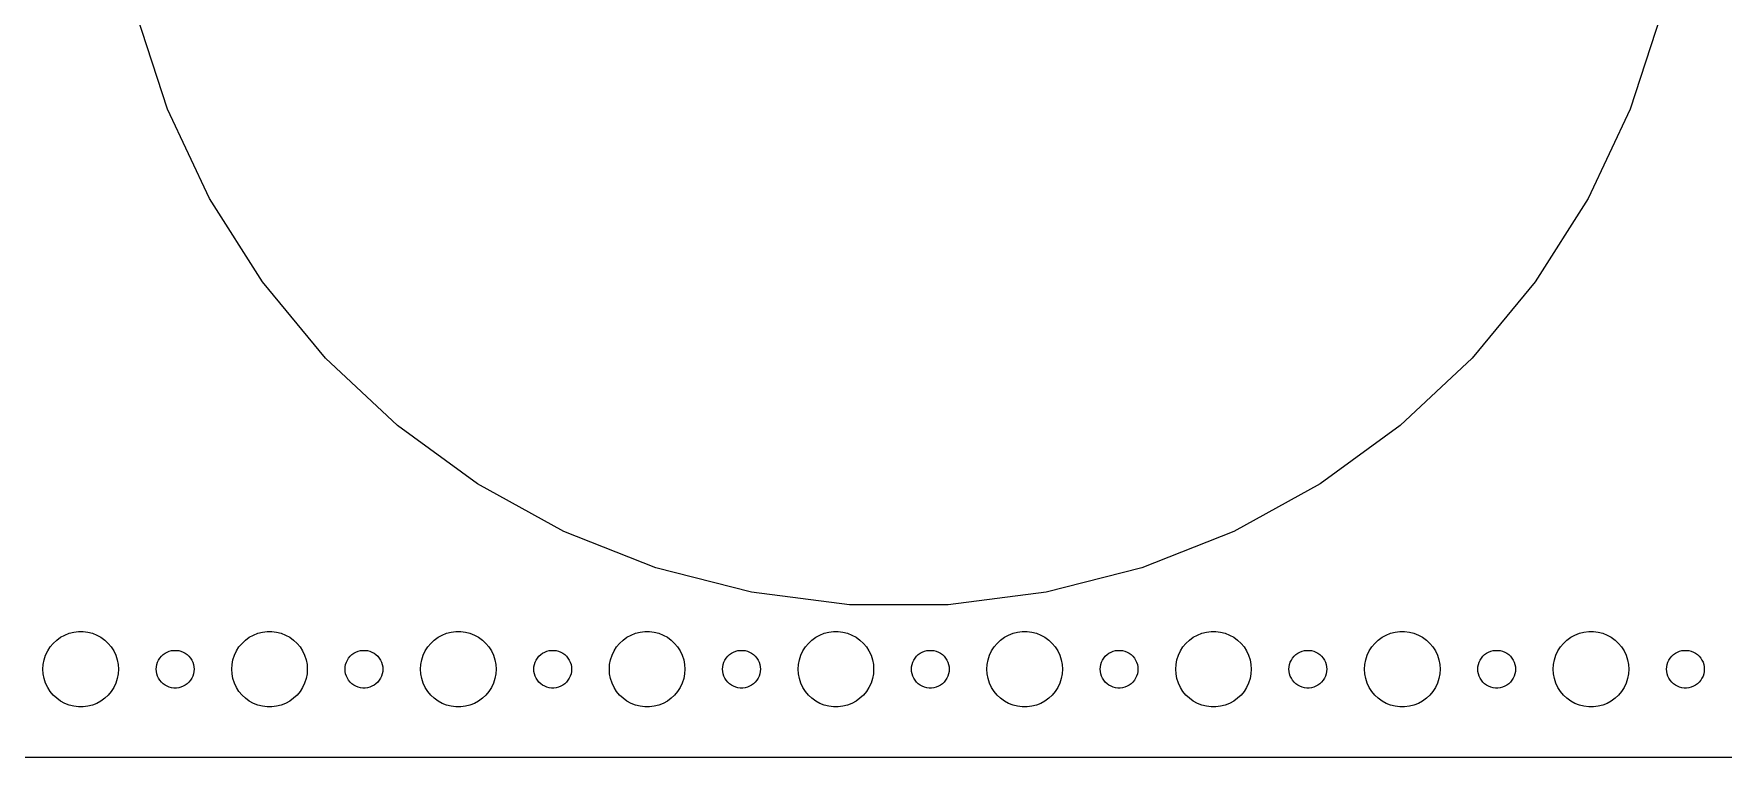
# Model space of a CAD drawing. Header units: metres. Extents: x -262 to 262, y -74 to 74.
# Drawn here: x -3.7 to 130.5, y -74.5 to -17 of the extents above; entities that cross this region are included whole.
import ezdxf

# ---------------------------------------------------------------- set-up
doc = ezdxf.new("R2010")
doc.units = ezdxf.units.M

msp = doc.modelspace()

# ---------------------------------------------------------------- linework, layer by layer
for p, q in [((6.88896, -23.0078), (4.46355, -15.5431)), ((125.536, -15.5431), (123.111, -23.0078)), ((10.2308, -30.1096), (6.88896, -23.0078)), ((123.111, -23.0078), (119.769, -30.1096)), ((14.4364, -36.7366), (10.2308, -30.1096)), ((119.769, -30.1096), (115.564, -36.7366)), ((19.4395, -42.7842), (14.4364, -36.7366)), ((115.564, -36.7366), (110.561, -42.7842)), ((25.161, -48.1571), (19.4395, -42.7842)), ((110.561, -42.7842), (104.839, -48.1571)), ((31.5108, -52.7705), (25.161, -48.1571)), ((104.839, -48.1571), (98.4892, -52.7705)), ((38.3888, -56.5517), (31.5108, -52.7705)), ((98.4892, -52.7705), (91.6112, -56.5517)), ((45.6864, -59.441), (38.3888, -56.5517)), ((91.6112, -56.5517), (84.3136, -59.441)), ((53.2887, -61.3929), (45.6864, -59.441)), ((84.3136, -59.441), (76.7113, -61.3929)), ((61.0756, -62.3767), (53.2887, -61.3929)), ((76.7113, -61.3929), (68.9244, -62.3767)), ((68.9244, -62.3767), (61.0756, -62.3767)), ((-2.62891, -66.0547), (-2.42705, -65.7366)), ((-2.42705, -65.7366), (-2.1869, -65.4464)), ((-2.1869, -65.4464), (-1.91226, -65.1885)), ((-1.91226, -65.1885), (-1.60747, -64.967)), ((-1.60747, -64.967), (-1.27733, -64.7855)), ((-1.27733, -64.7855), (-0.92705, -64.6468)), ((-0.92705, -64.6468), (-0.56213, -64.5531)), ((-0.56213, -64.5531), (-0.18837, -64.5059)), ((-0.18837, -64.5059), (0.18837, -64.5059)), ((0.18837, -64.5059), (0.56213, -64.5531)), ((0.56213, -64.5531), (0.92705, -64.6468)), ((0.92705, -64.6468), (1.27733, -64.7855)), ((1.27733, -64.7855), (1.60747, -64.967)), ((1.60747, -64.967), (1.91226, -65.1885)), ((1.91226, -65.1885), (2.1869, -65.4464)), ((2.1869, -65.4464), (2.42705, -65.7366)), ((2.42705, -65.7366), (2.62891, -66.0547)), ((12.3711, -66.0547), (12.5729, -65.7366)), ((12.5729, -65.7366), (12.8131, -65.4464)), ((12.8131, -65.4464), (13.0877, -65.1885)), ((13.0877, -65.1885), (13.3925, -64.967)), ((13.3925, -64.967), (13.7227, -64.7855)), ((13.7227, -64.7855), (14.0729, -64.6468)), ((14.0729, -64.6468), (14.4379, -64.5531)), ((14.4379, -64.5531), (14.8116, -64.5059)), ((14.8116, -64.5059), (15.1884, -64.5059)), ((15.1884, -64.5059), (15.5621, -64.5531)), ((15.5621, -64.5531), (15.927, -64.6468)), ((15.927, -64.6468), (16.2773, -64.7855)), ((16.2773, -64.7855), (16.6075, -64.967)), ((16.6075, -64.967), (16.9123, -65.1885)), ((16.9123, -65.1885), (17.1869, -65.4464)), ((17.1869, -65.4464), (17.427, -65.7366)), ((17.427, -65.7366), (17.6289, -66.0547)), ((27.3711, -66.0547), (27.5729, -65.7366)), ((27.5729, -65.7366), (27.8131, -65.4464)), ((27.8131, -65.4464), (28.0877, -65.1885)), ((28.0877, -65.1885), (28.3925, -64.967)), ((28.3925, -64.967), (28.7227, -64.7855)), ((28.7227, -64.7855), (29.0729, -64.6468)), ((29.0729, -64.6468), (29.4379, -64.5531)), ((29.4379, -64.5531), (29.8116, -64.5059)), ((29.8116, -64.5059), (30.1884, -64.5059)), ((30.1884, -64.5059), (30.5621, -64.5531)), ((30.5621, -64.5531), (30.927, -64.6468)), ((30.927, -64.6468), (31.2773, -64.7855)), ((31.2773, -64.7855), (31.6075, -64.967)), ((31.6075, -64.967), (31.9123, -65.1885)), ((31.9123, -65.1885), (32.1869, -65.4464)), ((32.1869, -65.4464), (32.427, -65.7366)), ((32.427, -65.7366), (32.6289, -66.0547)), ((42.3711, -66.0547), (42.5729, -65.7366)), ((42.5729, -65.7366), (42.8131, -65.4464)), ((42.8131, -65.4464), (43.0877, -65.1885)), ((43.0877, -65.1885), (43.3925, -64.967)), ((43.3925, -64.967), (43.7227, -64.7855)), ((43.7227, -64.7855), (44.0729, -64.6468)), ((44.0729, -64.6468), (44.4379, -64.5531)), ((44.4379, -64.5531), (44.8116, -64.5059)), ((44.8116, -64.5059), (45.1884, -64.5059)), ((45.1884, -64.5059), (45.5621, -64.5531)), ((45.5621, -64.5531), (45.927, -64.6468)), ((45.927, -64.6468), (46.2773, -64.7855)), ((46.2773, -64.7855), (46.6075, -64.967)), ((46.6075, -64.967), (46.9123, -65.1885)), ((46.9123, -65.1885), (47.1869, -65.4464)), ((47.1869, -65.4464), (47.427, -65.7366)), ((47.427, -65.7366), (47.6289, -66.0547)), ((57.3711, -66.0547), (57.5729, -65.7366)), ((57.5729, -65.7366), (57.8131, -65.4464)), ((57.8131, -65.4464), (58.0877, -65.1885)), ((58.0877, -65.1885), (58.3925, -64.967)), ((58.3925, -64.967), (58.7227, -64.7855)), ((58.7227, -64.7855), (59.0729, -64.6468)), ((59.0729, -64.6468), (59.4379, -64.5531)), ((59.4379, -64.5531), (59.8116, -64.5059)), ((59.8116, -64.5059), (60.1884, -64.5059)), ((60.1884, -64.5059), (60.5621, -64.5531)), ((60.5621, -64.5531), (60.927, -64.6468)), ((60.927, -64.6468), (61.2773, -64.7855)), ((61.2773, -64.7855), (61.6075, -64.967)), ((61.6075, -64.967), (61.9123, -65.1885)), ((61.9123, -65.1885), (62.1869, -65.4464)), ((62.1869, -65.4464), (62.427, -65.7366)), ((62.427, -65.7366), (62.6289, -66.0547)), ((72.3711, -66.0547), (72.573, -65.7366)), ((72.573, -65.7366), (72.8131, -65.4464)), ((72.8131, -65.4464), (73.0877, -65.1885)), ((73.0877, -65.1885), (73.3925, -64.967)), ((73.3925, -64.967), (73.7227, -64.7855)), ((73.7227, -64.7855), (74.073, -64.6468)), ((74.073, -64.6468), (74.4379, -64.5531)), ((74.4379, -64.5531), (74.8116, -64.5059)), ((74.8116, -64.5059), (75.1884, -64.5059)), ((75.1884, -64.5059), (75.5621, -64.5531)), ((75.5621, -64.5531), (75.927, -64.6468)), ((75.927, -64.6468), (76.2773, -64.7855)), ((76.2773, -64.7855), (76.6075, -64.967)), ((76.6075, -64.967), (76.9123, -65.1885)), ((76.9123, -65.1885), (77.1869, -65.4464)), ((77.1869, -65.4464), (77.427, -65.7366)), ((77.427, -65.7366), (77.6289, -66.0547)), ((87.3711, -66.0547), (87.573, -65.7366)), ((87.573, -65.7366), (87.8131, -65.4464)), ((87.8131, -65.4464), (88.0877, -65.1885)), ((88.0877, -65.1885), (88.3925, -64.967)), ((88.3925, -64.967), (88.7227, -64.7855)), ((88.7227, -64.7855), (89.073, -64.6468)), ((89.073, -64.6468), (89.4379, -64.5531)), ((89.4379, -64.5531), (89.8116, -64.5059)), ((89.8116, -64.5059), (90.1884, -64.5059)), ((90.1884, -64.5059), (90.5621, -64.5531)), ((90.5621, -64.5531), (90.927, -64.6468)), ((90.927, -64.6468), (91.2773, -64.7855)), ((91.2773, -64.7855), (91.6075, -64.967)), ((91.6075, -64.967), (91.9123, -65.1885)), ((91.9123, -65.1885), (92.1869, -65.4464)), ((92.1869, -65.4464), (92.427, -65.7366)), ((92.427, -65.7366), (92.6289, -66.0547)), ((102.371, -66.0547), (102.573, -65.7366)), ((102.573, -65.7366), (102.813, -65.4464)), ((102.813, -65.4464), (103.088, -65.1885)), ((103.088, -65.1885), (103.393, -64.967)), ((103.393, -64.967), (103.723, -64.7855)), ((103.723, -64.7855), (104.073, -64.6468)), ((104.073, -64.6468), (104.438, -64.5531)), ((104.438, -64.5531), (104.812, -64.5059)), ((104.812, -64.5059), (105.188, -64.5059)), ((105.188, -64.5059), (105.562, -64.5531)), ((105.562, -64.5531), (105.927, -64.6468)), ((105.927, -64.6468), (106.277, -64.7855)), ((106.277, -64.7855), (106.607, -64.967)), ((106.607, -64.967), (106.912, -65.1885)), ((106.912, -65.1885), (107.187, -65.4464)), ((107.187, -65.4464), (107.427, -65.7366)), ((107.427, -65.7366), (107.629, -66.0547)), ((117.371, -66.0547), (117.573, -65.7366)), ((117.573, -65.7366), (117.813, -65.4464)), ((117.813, -65.4464), (118.088, -65.1885)), ((118.088, -65.1885), (118.393, -64.967)), ((118.393, -64.967), (118.723, -64.7855)), ((118.723, -64.7855), (119.073, -64.6468)), ((119.073, -64.6468), (119.438, -64.5531)), ((119.438, -64.5531), (119.812, -64.5059)), ((119.812, -64.5059), (120.188, -64.5059)), ((120.188, -64.5059), (120.562, -64.5531)), ((120.562, -64.5531), (120.927, -64.6468)), ((120.927, -64.6468), (121.277, -64.7855)), ((121.277, -64.7855), (121.607, -64.967)), ((121.607, -64.967), (121.912, -65.1885)), ((121.912, -65.1885), (122.187, -65.4464)), ((122.187, -65.4464), (122.427, -65.7366)), ((122.427, -65.7366), (122.629, -66.0547)), ((-2.97633, -67.124), (-2.90575, -66.7539)), ((-2.90575, -66.7539), (-2.78932, -66.3956)), ((-2.78932, -66.3956), (-2.62891, -66.0547)), ((2.62891, -66.0547), (2.78932, -66.3956)), ((2.78932, -66.3956), (2.90575, -66.7539)), ((2.90575, -66.7539), (2.97633, -67.124)), ((6.04712, -67.127), (6.10533, -66.9478)), ((6.10533, -66.9478), (6.18553, -66.7774)), ((6.18553, -66.7774), (6.28647, -66.6183)), ((6.28647, -66.6183), (6.40654, -66.4732)), ((6.40654, -66.4732), (6.54385, -66.3442)), ((6.54385, -66.3442), (6.69626, -66.2335)), ((6.69626, -66.2335), (6.86133, -66.1428)), ((6.86133, -66.1428), (7.03647, -66.0734)), ((7.03647, -66.0734), (7.21892, -66.0266)), ((7.21892, -66.0266), (7.40581, -66.003)), ((7.40581, -66.003), (7.59418, -66.003)), ((7.59418, -66.003), (7.78107, -66.0266)), ((7.78107, -66.0266), (7.96352, -66.0734)), ((7.96352, -66.0734), (8.13866, -66.1428)), ((8.13866, -66.1428), (8.30373, -66.2335)), ((8.30373, -66.2335), (8.45613, -66.3442)), ((8.45613, -66.3442), (8.59344, -66.4732)), ((8.59344, -66.4732), (8.71352, -66.6183)), ((8.71352, -66.6183), (8.81445, -66.7774)), ((8.81445, -66.7774), (8.89465, -66.9478)), ((8.89465, -66.9478), (8.95287, -67.127)), ((12.0237, -67.124), (12.0942, -66.7539)), ((12.0942, -66.7539), (12.2107, -66.3956)), ((12.2107, -66.3956), (12.3711, -66.0547)), ((17.6289, -66.0547), (17.7893, -66.3956)), ((17.7893, -66.3956), (17.9057, -66.7539)), ((17.9057, -66.7539), (17.9763, -67.124)), ((21.0471, -67.127), (21.1053, -66.9478)), ((21.1053, -66.9478), (21.1855, -66.7774)), ((21.1855, -66.7774), (21.2865, -66.6183)), ((21.2865, -66.6183), (21.4065, -66.4732)), ((21.4065, -66.4732), (21.5439, -66.3442)), ((21.5439, -66.3442), (21.6963, -66.2335)), ((21.6963, -66.2335), (21.8613, -66.1428)), ((21.8613, -66.1428), (22.0365, -66.0734)), ((22.0365, -66.0734), (22.2189, -66.0266)), ((22.2189, -66.0266), (22.4058, -66.003)), ((22.4058, -66.003), (22.5942, -66.003)), ((22.5942, -66.003), (22.7811, -66.0266)), ((22.7811, -66.0266), (22.9635, -66.0734)), ((22.9635, -66.0734), (23.1387, -66.1428)), ((23.1387, -66.1428), (23.3037, -66.2335)), ((23.3037, -66.2335), (23.4561, -66.3442)), ((23.4561, -66.3442), (23.5934, -66.4732)), ((23.5934, -66.4732), (23.7135, -66.6183)), ((23.7135, -66.6183), (23.8145, -66.7774)), ((23.8145, -66.7774), (23.8947, -66.9478)), ((23.8947, -66.9478), (23.9529, -67.127)), ((27.0237, -67.124), (27.0942, -66.7539)), ((27.0942, -66.7539), (27.2107, -66.3956)), ((27.2107, -66.3956), (27.3711, -66.0547)), ((32.6289, -66.0547), (32.7893, -66.3956)), ((32.7893, -66.3956), (32.9057, -66.7539)), ((32.9057, -66.7539), (32.9763, -67.124)), ((36.0471, -67.127), (36.1053, -66.9478)), ((36.1053, -66.9478), (36.1855, -66.7774)), ((36.1855, -66.7774), (36.2865, -66.6183)), ((36.2865, -66.6183), (36.4065, -66.4732)), ((36.4065, -66.4732), (36.5439, -66.3442)), ((36.5439, -66.3442), (36.6963, -66.2335)), ((36.6963, -66.2335), (36.8613, -66.1428)), ((36.8613, -66.1428), (37.0365, -66.0734)), ((37.0365, -66.0734), (37.2189, -66.0266)), ((37.2189, -66.0266), (37.4058, -66.003)), ((37.4058, -66.003), (37.5942, -66.003)), ((37.5942, -66.003), (37.7811, -66.0266)), ((37.7811, -66.0266), (37.9635, -66.0734)), ((37.9635, -66.0734), (38.1387, -66.1428)), ((38.1387, -66.1428), (38.3037, -66.2335)), ((38.3037, -66.2335), (38.4561, -66.3442)), ((38.4561, -66.3442), (38.5934, -66.4732)), ((38.5934, -66.4732), (38.7135, -66.6183)), ((38.7135, -66.6183), (38.8145, -66.7774)), ((38.8145, -66.7774), (38.8947, -66.9478)), ((38.8947, -66.9478), (38.9529, -67.127)), ((42.0237, -67.124), (42.0942, -66.7539)), ((42.0942, -66.7539), (42.2107, -66.3956)), ((42.2107, -66.3956), (42.3711, -66.0547)), ((47.6289, -66.0547), (47.7893, -66.3956)), ((47.7893, -66.3956), (47.9057, -66.7539)), ((47.9057, -66.7539), (47.9763, -67.124)), ((51.0471, -67.127), (51.1053, -66.9478)), ((51.1053, -66.9478), (51.1855, -66.7774)), ((51.1855, -66.7774), (51.2865, -66.6183)), ((51.2865, -66.6183), (51.4065, -66.4732)), ((51.4065, -66.4732), (51.5439, -66.3442)), ((51.5439, -66.3442), (51.6963, -66.2335)), ((51.6963, -66.2335), (51.8613, -66.1428)), ((51.8613, -66.1428), (52.0365, -66.0734)), ((52.0365, -66.0734), (52.2189, -66.0266)), ((52.2189, -66.0266), (52.4058, -66.003)), ((52.4058, -66.003), (52.5942, -66.003)), ((52.5942, -66.003), (52.7811, -66.0266)), ((52.7811, -66.0266), (52.9635, -66.0734)), ((52.9635, -66.0734), (53.1387, -66.1428)), ((53.1387, -66.1428), (53.3037, -66.2335)), ((53.3037, -66.2335), (53.4561, -66.3442)), ((53.4561, -66.3442), (53.5934, -66.4732)), ((53.5934, -66.4732), (53.7135, -66.6183)), ((53.7135, -66.6183), (53.8145, -66.7774)), ((53.8145, -66.7774), (53.8947, -66.9478)), ((53.8947, -66.9478), (53.9529, -67.127)), ((57.0237, -67.124), (57.0942, -66.7539)), ((57.0942, -66.7539), (57.2107, -66.3956)), ((57.2107, -66.3956), (57.3711, -66.0547)), ((62.6289, -66.0547), (62.7893, -66.3956)), ((62.7893, -66.3956), (62.9057, -66.7539)), ((62.9057, -66.7539), (62.9763, -67.124)), ((66.0471, -67.127), (66.1053, -66.9478)), ((66.1053, -66.9478), (66.1855, -66.7774)), ((66.1855, -66.7774), (66.2865, -66.6183)), ((66.2865, -66.6183), (66.4065, -66.4732)), ((66.4065, -66.4732), (66.5439, -66.3442)), ((66.5439, -66.3442), (66.6963, -66.2335)), ((66.6963, -66.2335), (66.8613, -66.1428)), ((66.8613, -66.1428), (67.0365, -66.0734)), ((67.0365, -66.0734), (67.2189, -66.0266)), ((67.2189, -66.0266), (67.4058, -66.003)), ((67.4058, -66.003), (67.5942, -66.003)), ((67.5942, -66.003), (67.7811, -66.0266)), ((67.7811, -66.0266), (67.9635, -66.0734)), ((67.9635, -66.0734), (68.1387, -66.1428)), ((68.1387, -66.1428), (68.3037, -66.2335)), ((68.3037, -66.2335), (68.4561, -66.3442)), ((68.4561, -66.3442), (68.5934, -66.4732)), ((68.5934, -66.4732), (68.7135, -66.6183)), ((68.7135, -66.6183), (68.8145, -66.7774)), ((68.8145, -66.7774), (68.8947, -66.9478)), ((68.8947, -66.9478), (68.9529, -67.127)), ((72.0237, -67.124), (72.0943, -66.7539)), ((72.0943, -66.7539), (72.2107, -66.3956)), ((72.2107, -66.3956), (72.3711, -66.0547)), ((77.6289, -66.0547), (77.7893, -66.3956)), ((77.7893, -66.3956), (77.9057, -66.7539)), ((77.9057, -66.7539), (77.9763, -67.124)), ((81.0471, -67.127), (81.1053, -66.9478)), ((81.1053, -66.9478), (81.1855, -66.7774)), ((81.1855, -66.7774), (81.2865, -66.6183)), ((81.2865, -66.6183), (81.4065, -66.4732)), ((81.4065, -66.4732), (81.5439, -66.3442)), ((81.5439, -66.3442), (81.6963, -66.2335)), ((81.6963, -66.2335), (81.8613, -66.1428)), ((81.8613, -66.1428), (82.0365, -66.0734)), ((82.0365, -66.0734), (82.2189, -66.0266)), ((82.2189, -66.0266), (82.4058, -66.003)), ((82.4058, -66.003), (82.5942, -66.003)), ((82.5942, -66.003), (82.7811, -66.0266)), ((82.7811, -66.0266), (82.9635, -66.0734)), ((82.9635, -66.0734), (83.1387, -66.1428)), ((83.1387, -66.1428), (83.3037, -66.2335)), ((83.3037, -66.2335), (83.4561, -66.3442)), ((83.4561, -66.3442), (83.5934, -66.4732)), ((83.5934, -66.4732), (83.7135, -66.6183)), ((83.7135, -66.6183), (83.8145, -66.7774)), ((83.8145, -66.7774), (83.8947, -66.9478)), ((83.8947, -66.9478), (83.9529, -67.127)), ((87.0237, -67.124), (87.0943, -66.7539)), ((87.0943, -66.7539), (87.2107, -66.3956)), ((87.2107, -66.3956), (87.3711, -66.0547)), ((92.6289, -66.0547), (92.7893, -66.3956)), ((92.7893, -66.3956), (92.9057, -66.7539)), ((92.9057, -66.7539), (92.9763, -67.124)), ((96.0471, -67.127), (96.1053, -66.9478)), ((96.1053, -66.9478), (96.1855, -66.7774)), ((96.1855, -66.7774), (96.2865, -66.6183)), ((96.2865, -66.6183), (96.4065, -66.4732)), ((96.4065, -66.4732), (96.5439, -66.3442)), ((96.5439, -66.3442), (96.6963, -66.2335)), ((96.6963, -66.2335), (96.8613, -66.1428)), ((96.8613, -66.1428), (97.0365, -66.0734)), ((97.0365, -66.0734), (97.2189, -66.0266)), ((97.2189, -66.0266), (97.4058, -66.003)), ((97.4058, -66.003), (97.5942, -66.003)), ((97.5942, -66.003), (97.7811, -66.0266)), ((97.7811, -66.0266), (97.9635, -66.0734)), ((97.9635, -66.0734), (98.1387, -66.1428)), ((98.1387, -66.1428), (98.3037, -66.2335)), ((98.3037, -66.2335), (98.4561, -66.3442)), ((98.4561, -66.3442), (98.5934, -66.4732)), ((98.5934, -66.4732), (98.7135, -66.6183)), ((98.7135, -66.6183), (98.8145, -66.7774)), ((98.8145, -66.7774), (98.8947, -66.9478)), ((98.8947, -66.9478), (98.9529, -67.127)), ((102.024, -67.124), (102.094, -66.7539)), ((102.094, -66.7539), (102.211, -66.3956)), ((102.211, -66.3956), (102.371, -66.0547)), ((107.629, -66.0547), (107.789, -66.3956)), ((107.789, -66.3956), (107.906, -66.7539)), ((107.906, -66.7539), (107.976, -67.124)), ((111.047, -67.127), (111.105, -66.9478)), ((111.105, -66.9478), (111.186, -66.7774)), ((111.186, -66.7774), (111.286, -66.6183)), ((111.286, -66.6183), (111.407, -66.4732)), ((111.407, -66.4732), (111.544, -66.3442)), ((111.544, -66.3442), (111.696, -66.2335)), ((111.696, -66.2335), (111.861, -66.1428)), ((111.861, -66.1428), (112.036, -66.0734)), ((112.036, -66.0734), (112.219, -66.0266)), ((112.219, -66.0266), (112.406, -66.003)), ((112.406, -66.003), (112.594, -66.003)), ((112.594, -66.003), (112.781, -66.0266)), ((112.781, -66.0266), (112.964, -66.0734)), ((112.964, -66.0734), (113.139, -66.1428)), ((113.139, -66.1428), (113.304, -66.2335)), ((113.304, -66.2335), (113.456, -66.3442)), ((113.456, -66.3442), (113.593, -66.4732)), ((113.593, -66.4732), (113.714, -66.6183)), ((113.714, -66.6183), (113.814, -66.7774)), ((113.814, -66.7774), (113.895, -66.9478)), ((113.895, -66.9478), (113.953, -67.127)), ((117.024, -67.124), (117.094, -66.7539)), ((117.094, -66.7539), (117.211, -66.3956)), ((117.211, -66.3956), (117.371, -66.0547)), ((122.629, -66.0547), (122.789, -66.3956)), ((122.789, -66.3956), (122.906, -66.7539)), ((122.906, -66.7539), (122.976, -67.124)), ((126.047, -67.127), (126.105, -66.9478)), ((126.105, -66.9478), (126.186, -66.7774)), ((126.186, -66.7774), (126.286, -66.6183)), ((126.286, -66.6183), (126.407, -66.4732)), ((126.407, -66.4732), (126.544, -66.3442)), ((126.544, -66.3442), (126.696, -66.2335)), ((126.696, -66.2335), (126.861, -66.1428)), ((126.861, -66.1428), (127.036, -66.0734)), ((127.036, -66.0734), (127.219, -66.0266)), ((127.219, -66.0266), (127.406, -66.003)), ((127.406, -66.003), (127.594, -66.003)), ((127.594, -66.003), (127.781, -66.0266)), ((127.781, -66.0266), (127.964, -66.0734)), ((127.964, -66.0734), (128.139, -66.1428)), ((128.139, -66.1428), (128.304, -66.2335)), ((128.304, -66.2335), (128.456, -66.3442)), ((128.456, -66.3442), (128.593, -66.4732)), ((128.593, -66.4732), (128.714, -66.6183)), ((128.714, -66.6183), (128.814, -66.7774)), ((128.814, -66.7774), (128.895, -66.9478)), ((128.895, -66.9478), (128.953, -67.127)), ((-3, -67.5), (-2.97633, -67.124)), ((-2.97633, -67.876), (-3, -67.5)), ((-2.90575, -68.2461), (-2.97633, -67.876)), ((-2.78932, -68.6044), (-2.90575, -68.2461)), ((2.90575, -68.2461), (2.78932, -68.6044)), ((2.97633, -67.876), (2.90575, -68.2461)), ((2.97633, -67.124), (3, -67.5)), ((3, -67.5), (2.97633, -67.876)), ((6, -67.5), (6.01183, -67.312)), ((6.01183, -67.688), (6, -67.5)), ((6.01183, -67.312), (6.04712, -67.127)), ((6.04712, -67.873), (6.01183, -67.688)), ((6.10533, -68.0522), (6.04712, -67.873)), ((6.18553, -68.2226), (6.10533, -68.0522)), ((6.28647, -68.3817), (6.18553, -68.2226)), ((6.40654, -68.5268), (6.28647, -68.3817)), ((8.71352, -68.3817), (8.59344, -68.5268)), ((8.81445, -68.2226), (8.71352, -68.3817)), ((8.89465, -68.0522), (8.81445, -68.2226)), ((8.95287, -67.873), (8.89465, -68.0522)), ((8.95287, -67.127), (8.98816, -67.312)), ((8.98816, -67.688), (8.95287, -67.873)), ((8.98816, -67.312), (9, -67.5)), ((9, -67.5), (8.98816, -67.688)), ((12, -67.5), (12.0237, -67.124)), ((12.0237, -67.876), (12, -67.5)), ((12.0942, -68.2461), (12.0237, -67.876)), ((12.2107, -68.6044), (12.0942, -68.2461)), ((17.9057, -68.2461), (17.7893, -68.6044)), ((17.9763, -67.876), (17.9057, -68.2461)), ((17.9763, -67.124), (18, -67.5)), ((18, -67.5), (17.9763, -67.876)), ((21, -67.5), (21.0118, -67.312)), ((21.0118, -67.688), (21, -67.5)), ((21.0118, -67.312), (21.0471, -67.127)), ((21.0471, -67.873), (21.0118, -67.688)), ((21.1053, -68.0522), (21.0471, -67.873)), ((21.1855, -68.2226), (21.1053, -68.0522)), ((21.2865, -68.3817), (21.1855, -68.2226)), ((21.4065, -68.5268), (21.2865, -68.3817)), ((23.7135, -68.3817), (23.5934, -68.5268)), ((23.8145, -68.2226), (23.7135, -68.3817)), ((23.8947, -68.0522), (23.8145, -68.2226)), ((23.9529, -67.873), (23.8947, -68.0522)), ((23.9529, -67.127), (23.9882, -67.312)), ((23.9882, -67.688), (23.9529, -67.873)), ((23.9882, -67.312), (24, -67.5)), ((24, -67.5), (23.9882, -67.688)), ((27, -67.5), (27.0237, -67.124)), ((27.0237, -67.876), (27, -67.5)), ((27.0942, -68.2461), (27.0237, -67.876)), ((27.2107, -68.6044), (27.0942, -68.2461)), ((32.9057, -68.2461), (32.7893, -68.6044)), ((32.9763, -67.876), (32.9057, -68.2461)), ((32.9763, -67.124), (33, -67.5)), ((33, -67.5), (32.9763, -67.876)), ((36, -67.5), (36.0118, -67.312)), ((36.0118, -67.688), (36, -67.5)), ((36.0118, -67.312), (36.0471, -67.127)), ((36.0471, -67.873), (36.0118, -67.688)), ((36.1053, -68.0522), (36.0471, -67.873)), ((36.1855, -68.2226), (36.1053, -68.0522)), ((36.2865, -68.3817), (36.1855, -68.2226)), ((36.4065, -68.5268), (36.2865, -68.3817)), ((38.7135, -68.3817), (38.5934, -68.5268)), ((38.8145, -68.2226), (38.7135, -68.3817)), ((38.8947, -68.0522), (38.8145, -68.2226)), ((38.9529, -67.873), (38.8947, -68.0522)), ((38.9529, -67.127), (38.9882, -67.312)), ((38.9882, -67.688), (38.9529, -67.873)), ((38.9882, -67.312), (39, -67.5)), ((39, -67.5), (38.9882, -67.688)), ((42, -67.5), (42.0237, -67.124)), ((42.0237, -67.876), (42, -67.5)), ((42.0942, -68.2461), (42.0237, -67.876)), ((42.2107, -68.6044), (42.0942, -68.2461)), ((47.9057, -68.2461), (47.7893, -68.6044)), ((47.9763, -67.876), (47.9057, -68.2461)), ((47.9763, -67.124), (48, -67.5)), ((48, -67.5), (47.9763, -67.876)), ((51, -67.5), (51.0118, -67.312)), ((51.0118, -67.688), (51, -67.5)), ((51.0118, -67.312), (51.0471, -67.127)), ((51.0471, -67.873), (51.0118, -67.688)), ((51.1053, -68.0522), (51.0471, -67.873)), ((51.1855, -68.2226), (51.1053, -68.0522)), ((51.2865, -68.3817), (51.1855, -68.2226)), ((51.4065, -68.5268), (51.2865, -68.3817)), ((53.7135, -68.3817), (53.5934, -68.5268)), ((53.8145, -68.2226), (53.7135, -68.3817)), ((53.8947, -68.0522), (53.8145, -68.2226)), ((53.9529, -67.873), (53.8947, -68.0522)), ((53.9529, -67.127), (53.9882, -67.312)), ((53.9882, -67.688), (53.9529, -67.873)), ((53.9882, -67.312), (54, -67.5)), ((54, -67.5), (53.9882, -67.688)), ((57, -67.5), (57.0237, -67.124)), ((57.0237, -67.876), (57, -67.5)), ((57.0942, -68.2461), (57.0237, -67.876)), ((57.2107, -68.6044), (57.0942, -68.2461)), ((62.9057, -68.2461), (62.7893, -68.6044)), ((62.9763, -67.876), (62.9057, -68.2461)), ((62.9763, -67.124), (63, -67.5)), ((63, -67.5), (62.9763, -67.876)), ((66, -67.5), (66.0118, -67.312)), ((66.0118, -67.688), (66, -67.5)), ((66.0118, -67.312), (66.0471, -67.127)), ((66.0471, -67.873), (66.0118, -67.688)), ((66.1053, -68.0522), (66.0471, -67.873)), ((66.1855, -68.2226), (66.1053, -68.0522)), ((66.2865, -68.3817), (66.1855, -68.2226)), ((66.4065, -68.5268), (66.2865, -68.3817)), ((68.7135, -68.3817), (68.5934, -68.5268)), ((68.8145, -68.2226), (68.7135, -68.3817)), ((68.8947, -68.0522), (68.8145, -68.2226)), ((68.9529, -67.873), (68.8947, -68.0522)), ((68.9529, -67.127), (68.9882, -67.312)), ((68.9882, -67.688), (68.9529, -67.873)), ((68.9882, -67.312), (69, -67.5)), ((69, -67.5), (68.9882, -67.688)), ((72, -67.5), (72.0237, -67.124)), ((72.0237, -67.876), (72, -67.5)), ((72.0943, -68.2461), (72.0237, -67.876)), ((72.2107, -68.6044), (72.0943, -68.2461)), ((77.9057, -68.2461), (77.7893, -68.6044)), ((77.9763, -67.876), (77.9057, -68.2461)), ((77.9763, -67.124), (78, -67.5)), ((78, -67.5), (77.9763, -67.876)), ((81, -67.5), (81.0118, -67.312)), ((81.0118, -67.688), (81, -67.5)), ((81.0118, -67.312), (81.0471, -67.127)), ((81.0471, -67.873), (81.0118, -67.688)), ((81.1053, -68.0522), (81.0471, -67.873)), ((81.1855, -68.2226), (81.1053, -68.0522)), ((81.2865, -68.3817), (81.1855, -68.2226)), ((81.4065, -68.5268), (81.2865, -68.3817)), ((83.7135, -68.3817), (83.5934, -68.5268)), ((83.8145, -68.2226), (83.7135, -68.3817)), ((83.8947, -68.0522), (83.8145, -68.2226)), ((83.9529, -67.873), (83.8947, -68.0522)), ((83.9529, -67.127), (83.9882, -67.312)), ((83.9882, -67.688), (83.9529, -67.873)), ((83.9882, -67.312), (84, -67.5)), ((84, -67.5), (83.9882, -67.688)), ((87, -67.5), (87.0237, -67.124)), ((87.0237, -67.876), (87, -67.5)), ((87.0943, -68.2461), (87.0237, -67.876)), ((87.2107, -68.6044), (87.0943, -68.2461)), ((92.9057, -68.2461), (92.7893, -68.6044)), ((92.9763, -67.876), (92.9057, -68.2461)), ((92.9763, -67.124), (93, -67.5)), ((93, -67.5), (92.9763, -67.876)), ((96, -67.5), (96.0118, -67.312)), ((96.0118, -67.688), (96, -67.5)), ((96.0118, -67.312), (96.0471, -67.127)), ((96.0471, -67.873), (96.0118, -67.688)), ((96.1053, -68.0522), (96.0471, -67.873)), ((96.1855, -68.2226), (96.1053, -68.0522)), ((96.2865, -68.3817), (96.1855, -68.2226)), ((96.4065, -68.5268), (96.2865, -68.3817)), ((98.7135, -68.3817), (98.5934, -68.5268)), ((98.8145, -68.2226), (98.7135, -68.3817)), ((98.8947, -68.0522), (98.8145, -68.2226)), ((98.9529, -67.873), (98.8947, -68.0522)), ((98.9529, -67.127), (98.9882, -67.312)), ((98.9882, -67.688), (98.9529, -67.873)), ((98.9882, -67.312), (99, -67.5)), ((99, -67.5), (98.9882, -67.688)), ((102, -67.5), (102.024, -67.124)), ((102.024, -67.876), (102, -67.5)), ((102.094, -68.2461), (102.024, -67.876)), ((102.211, -68.6044), (102.094, -68.2461)), ((107.906, -68.2461), (107.789, -68.6044)), ((107.976, -67.876), (107.906, -68.2461)), ((107.976, -67.124), (108, -67.5)), ((108, -67.5), (107.976, -67.876)), ((111, -67.5), (111.012, -67.312)), ((111.012, -67.688), (111, -67.5)), ((111.012, -67.312), (111.047, -67.127)), ((111.047, -67.873), (111.012, -67.688)), ((111.105, -68.0522), (111.047, -67.873)), ((111.186, -68.2226), (111.105, -68.0522)), ((111.286, -68.3817), (111.186, -68.2226)), ((111.407, -68.5268), (111.286, -68.3817)), ((113.714, -68.3817), (113.593, -68.5268)), ((113.814, -68.2226), (113.714, -68.3817)), ((113.895, -68.0522), (113.814, -68.2226)), ((113.953, -67.873), (113.895, -68.0522)), ((113.953, -67.127), (113.988, -67.312)), ((113.988, -67.688), (113.953, -67.873)), ((113.988, -67.312), (114, -67.5)), ((114, -67.5), (113.988, -67.688)), ((117, -67.5), (117.024, -67.124)), ((117.024, -67.876), (117, -67.5)), ((117.094, -68.2461), (117.024, -67.876)), ((117.211, -68.6044), (117.094, -68.2461)), ((122.906, -68.2461), (122.789, -68.6044)), ((122.976, -67.876), (122.906, -68.2461)), ((122.976, -67.124), (123, -67.5)), ((123, -67.5), (122.976, -67.876)), ((126, -67.5), (126.012, -67.312)), ((126.012, -67.688), (126, -67.5)), ((126.012, -67.312), (126.047, -67.127)), ((126.047, -67.873), (126.012, -67.688)), ((126.105, -68.0522), (126.047, -67.873)), ((126.186, -68.2226), (126.105, -68.0522)), ((126.286, -68.3817), (126.186, -68.2226)), ((126.407, -68.5268), (126.286, -68.3817)), ((128.714, -68.3817), (128.593, -68.5268)), ((128.814, -68.2226), (128.714, -68.3817)), ((128.895, -68.0522), (128.814, -68.2226)), ((128.953, -67.873), (128.895, -68.0522)), ((128.953, -67.127), (128.988, -67.312)), ((128.988, -67.688), (128.953, -67.873)), ((128.988, -67.312), (129, -67.5)), ((129, -67.5), (128.988, -67.688)), ((-2.62891, -68.9453), (-2.78932, -68.6044)), ((-2.42705, -69.2634), (-2.62891, -68.9453)), ((-2.1869, -69.5536), (-2.42705, -69.2634)), ((-1.91226, -69.8115), (-2.1869, -69.5536)), ((2.1869, -69.5536), (1.91226, -69.8115)), ((2.42705, -69.2634), (2.1869, -69.5536)), ((2.62891, -68.9453), (2.42705, -69.2634)), ((2.78932, -68.6044), (2.62891, -68.9453)), ((6.54385, -68.6558), (6.40654, -68.5268)), ((6.69626, -68.7665), (6.54385, -68.6558)), ((6.86133, -68.8572), (6.69626, -68.7665)), ((7.03647, -68.9266), (6.86133, -68.8572)), ((7.21892, -68.9734), (7.03647, -68.9266)), ((7.40581, -68.997), (7.21892, -68.9734)), ((7.59418, -68.997), (7.40581, -68.997)), ((7.78107, -68.9734), (7.59418, -68.997)), ((7.96352, -68.9266), (7.78107, -68.9734)), ((8.13866, -68.8572), (7.96352, -68.9266)), ((8.30373, -68.7665), (8.13866, -68.8572)), ((8.45613, -68.6558), (8.30373, -68.7665)), ((8.59344, -68.5268), (8.45613, -68.6558)), ((12.3711, -68.9453), (12.2107, -68.6044)), ((12.5729, -69.2634), (12.3711, -68.9453)), ((12.8131, -69.5536), (12.5729, -69.2634)), ((13.0877, -69.8115), (12.8131, -69.5536)), ((17.1869, -69.5536), (16.9123, -69.8115)), ((17.427, -69.2634), (17.1869, -69.5536)), ((17.6289, -68.9453), (17.427, -69.2634)), ((17.7893, -68.6044), (17.6289, -68.9453)), ((21.5439, -68.6558), (21.4065, -68.5268)), ((21.6963, -68.7665), (21.5439, -68.6558)), ((21.8613, -68.8572), (21.6963, -68.7665)), ((22.0365, -68.9266), (21.8613, -68.8572)), ((22.2189, -68.9734), (22.0365, -68.9266)), ((22.4058, -68.997), (22.2189, -68.9734)), ((22.5942, -68.997), (22.4058, -68.997)), ((22.7811, -68.9734), (22.5942, -68.997)), ((22.9635, -68.9266), (22.7811, -68.9734)), ((23.1387, -68.8572), (22.9635, -68.9266)), ((23.3037, -68.7665), (23.1387, -68.8572)), ((23.4561, -68.6558), (23.3037, -68.7665)), ((23.5934, -68.5268), (23.4561, -68.6558)), ((27.3711, -68.9453), (27.2107, -68.6044)), ((27.5729, -69.2634), (27.3711, -68.9453)), ((27.8131, -69.5536), (27.5729, -69.2634)), ((28.0877, -69.8115), (27.8131, -69.5536)), ((32.1869, -69.5536), (31.9123, -69.8115)), ((32.427, -69.2634), (32.1869, -69.5536)), ((32.6289, -68.9453), (32.427, -69.2634)), ((32.7893, -68.6044), (32.6289, -68.9453)), ((36.5439, -68.6558), (36.4065, -68.5268)), ((36.6963, -68.7665), (36.5439, -68.6558)), ((36.8613, -68.8572), (36.6963, -68.7665)), ((37.0365, -68.9266), (36.8613, -68.8572)), ((37.2189, -68.9734), (37.0365, -68.9266)), ((37.4058, -68.997), (37.2189, -68.9734)), ((37.5942, -68.997), (37.4058, -68.997)), ((37.7811, -68.9734), (37.5942, -68.997)), ((37.9635, -68.9266), (37.7811, -68.9734)), ((38.1387, -68.8572), (37.9635, -68.9266)), ((38.3037, -68.7665), (38.1387, -68.8572)), ((38.4561, -68.6558), (38.3037, -68.7665)), ((38.5934, -68.5268), (38.4561, -68.6558)), ((42.3711, -68.9453), (42.2107, -68.6044)), ((42.5729, -69.2634), (42.3711, -68.9453)), ((42.8131, -69.5536), (42.5729, -69.2634)), ((43.0877, -69.8115), (42.8131, -69.5536)), ((47.1869, -69.5536), (46.9123, -69.8115)), ((47.427, -69.2634), (47.1869, -69.5536)), ((47.6289, -68.9453), (47.427, -69.2634)), ((47.7893, -68.6044), (47.6289, -68.9453)), ((51.5439, -68.6558), (51.4065, -68.5268)), ((51.6963, -68.7665), (51.5439, -68.6558)), ((51.8613, -68.8572), (51.6963, -68.7665)), ((52.0365, -68.9266), (51.8613, -68.8572)), ((52.2189, -68.9734), (52.0365, -68.9266)), ((52.4058, -68.997), (52.2189, -68.9734)), ((52.5942, -68.997), (52.4058, -68.997)), ((52.7811, -68.9734), (52.5942, -68.997)), ((52.9635, -68.9266), (52.7811, -68.9734)), ((53.1387, -68.8572), (52.9635, -68.9266)), ((53.3037, -68.7665), (53.1387, -68.8572)), ((53.4561, -68.6558), (53.3037, -68.7665)), ((53.5934, -68.5268), (53.4561, -68.6558)), ((57.3711, -68.9453), (57.2107, -68.6044)), ((57.5729, -69.2634), (57.3711, -68.9453)), ((57.8131, -69.5536), (57.5729, -69.2634)), ((58.0877, -69.8115), (57.8131, -69.5536)), ((62.1869, -69.5536), (61.9123, -69.8115)), ((62.427, -69.2634), (62.1869, -69.5536)), ((62.6289, -68.9453), (62.427, -69.2634)), ((62.7893, -68.6044), (62.6289, -68.9453)), ((66.5439, -68.6558), (66.4065, -68.5268)), ((66.6963, -68.7665), (66.5439, -68.6558)), ((66.8613, -68.8572), (66.6963, -68.7665)), ((67.0365, -68.9266), (66.8613, -68.8572)), ((67.2189, -68.9734), (67.0365, -68.9266)), ((67.4058, -68.997), (67.2189, -68.9734)), ((67.5942, -68.997), (67.4058, -68.997)), ((67.7811, -68.9734), (67.5942, -68.997)), ((67.9635, -68.9266), (67.7811, -68.9734)), ((68.1387, -68.8572), (67.9635, -68.9266)), ((68.3037, -68.7665), (68.1387, -68.8572)), ((68.4561, -68.6558), (68.3037, -68.7665)), ((68.5934, -68.5268), (68.4561, -68.6558)), ((72.3711, -68.9453), (72.2107, -68.6044)), ((72.573, -69.2634), (72.3711, -68.9453)), ((72.8131, -69.5536), (72.573, -69.2634)), ((73.0877, -69.8115), (72.8131, -69.5536)), ((77.1869, -69.5536), (76.9123, -69.8115)), ((77.427, -69.2634), (77.1869, -69.5536)), ((77.6289, -68.9453), (77.427, -69.2634)), ((77.7893, -68.6044), (77.6289, -68.9453)), ((81.5439, -68.6558), (81.4065, -68.5268)), ((81.6963, -68.7665), (81.5439, -68.6558)), ((81.8613, -68.8572), (81.6963, -68.7665)), ((82.0365, -68.9266), (81.8613, -68.8572)), ((82.2189, -68.9734), (82.0365, -68.9266)), ((82.4058, -68.997), (82.2189, -68.9734)), ((82.5942, -68.997), (82.4058, -68.997)), ((82.7811, -68.9734), (82.5942, -68.997)), ((82.9635, -68.9266), (82.7811, -68.9734)), ((83.1387, -68.8572), (82.9635, -68.9266)), ((83.3037, -68.7665), (83.1387, -68.8572)), ((83.4561, -68.6558), (83.3037, -68.7665)), ((83.5934, -68.5268), (83.4561, -68.6558)), ((87.3711, -68.9453), (87.2107, -68.6044)), ((87.573, -69.2634), (87.3711, -68.9453)), ((87.8131, -69.5536), (87.573, -69.2634)), ((88.0877, -69.8115), (87.8131, -69.5536)), ((92.1869, -69.5536), (91.9123, -69.8115)), ((92.427, -69.2634), (92.1869, -69.5536)), ((92.6289, -68.9453), (92.427, -69.2634)), ((92.7893, -68.6044), (92.6289, -68.9453)), ((96.5439, -68.6558), (96.4065, -68.5268)), ((96.6963, -68.7665), (96.5439, -68.6558)), ((96.8613, -68.8572), (96.6963, -68.7665)), ((97.0365, -68.9266), (96.8613, -68.8572)), ((97.2189, -68.9734), (97.0365, -68.9266)), ((97.4058, -68.997), (97.2189, -68.9734)), ((97.5942, -68.997), (97.4058, -68.997)), ((97.7811, -68.9734), (97.5942, -68.997)), ((97.9635, -68.9266), (97.7811, -68.9734)), ((98.1387, -68.8572), (97.9635, -68.9266)), ((98.3037, -68.7665), (98.1387, -68.8572)), ((98.4561, -68.6558), (98.3037, -68.7665)), ((98.5934, -68.5268), (98.4561, -68.6558)), ((102.371, -68.9453), (102.211, -68.6044)), ((102.573, -69.2634), (102.371, -68.9453)), ((102.813, -69.5536), (102.573, -69.2634)), ((103.088, -69.8115), (102.813, -69.5536)), ((107.187, -69.5536), (106.912, -69.8115)), ((107.427, -69.2634), (107.187, -69.5536)), ((107.629, -68.9453), (107.427, -69.2634)), ((107.789, -68.6044), (107.629, -68.9453)), ((111.544, -68.6558), (111.407, -68.5268)), ((111.696, -68.7665), (111.544, -68.6558)), ((111.861, -68.8572), (111.696, -68.7665)), ((112.036, -68.9266), (111.861, -68.8572)), ((112.219, -68.9734), (112.036, -68.9266)), ((112.406, -68.997), (112.219, -68.9734)), ((112.594, -68.997), (112.406, -68.997)), ((112.781, -68.9734), (112.594, -68.997)), ((112.964, -68.9266), (112.781, -68.9734)), ((113.139, -68.8572), (112.964, -68.9266)), ((113.304, -68.7665), (113.139, -68.8572)), ((113.456, -68.6558), (113.304, -68.7665)), ((113.593, -68.5268), (113.456, -68.6558)), ((117.371, -68.9453), (117.211, -68.6044)), ((117.573, -69.2634), (117.371, -68.9453)), ((117.813, -69.5536), (117.573, -69.2634)), ((118.088, -69.8115), (117.813, -69.5536)), ((122.187, -69.5536), (121.912, -69.8115)), ((122.427, -69.2634), (122.187, -69.5536)), ((122.629, -68.9453), (122.427, -69.2634)), ((122.789, -68.6044), (122.629, -68.9453)), ((126.544, -68.6558), (126.407, -68.5268)), ((126.696, -68.7665), (126.544, -68.6558)), ((126.861, -68.8572), (126.696, -68.7665)), ((127.036, -68.9266), (126.861, -68.8572)), ((127.219, -68.9734), (127.036, -68.9266)), ((127.406, -68.997), (127.219, -68.9734)), ((127.594, -68.997), (127.406, -68.997)), ((127.781, -68.9734), (127.594, -68.997)), ((127.964, -68.9266), (127.781, -68.9734)), ((128.139, -68.8572), (127.964, -68.9266)), ((128.304, -68.7665), (128.139, -68.8572)), ((128.456, -68.6558), (128.304, -68.7665)), ((128.593, -68.5268), (128.456, -68.6558)), ((-1.60747, -70.033), (-1.91226, -69.8115)), ((-1.27733, -70.2145), (-1.60747, -70.033)), ((-0.92705, -70.3532), (-1.27733, -70.2145)), ((-0.56213, -70.4469), (-0.92705, -70.3532)), ((-0.18837, -70.4941), (-0.56213, -70.4469)), ((0.18837, -70.4941), (-0.18837, -70.4941)), ((0.56213, -70.4469), (0.18837, -70.4941)), ((0.92705, -70.3532), (0.56213, -70.4469)), ((1.27733, -70.2145), (0.92705, -70.3532)), ((1.60747, -70.033), (1.27733, -70.2145)), ((1.91226, -69.8115), (1.60747, -70.033)), ((13.3925, -70.033), (13.0877, -69.8115)), ((13.7227, -70.2145), (13.3925, -70.033)), ((14.0729, -70.3532), (13.7227, -70.2145)), ((14.4379, -70.4469), (14.0729, -70.3532)), ((14.8116, -70.4941), (14.4379, -70.4469)), ((15.1884, -70.4941), (14.8116, -70.4941)), ((15.5621, -70.4469), (15.1884, -70.4941)), ((15.927, -70.3532), (15.5621, -70.4469)), ((16.2773, -70.2145), (15.927, -70.3532)), ((16.6075, -70.033), (16.2773, -70.2145)), ((16.9123, -69.8115), (16.6075, -70.033)), ((28.3925, -70.033), (28.0877, -69.8115)), ((28.7227, -70.2145), (28.3925, -70.033)), ((29.0729, -70.3532), (28.7227, -70.2145)), ((29.4379, -70.4469), (29.0729, -70.3532)), ((29.8116, -70.4941), (29.4379, -70.4469)), ((30.1884, -70.4941), (29.8116, -70.4941)), ((30.5621, -70.4469), (30.1884, -70.4941)), ((30.927, -70.3532), (30.5621, -70.4469)), ((31.2773, -70.2145), (30.927, -70.3532)), ((31.6075, -70.033), (31.2773, -70.2145)), ((31.9123, -69.8115), (31.6075, -70.033)), ((43.3925, -70.033), (43.0877, -69.8115)), ((43.7227, -70.2145), (43.3925, -70.033)), ((44.0729, -70.3532), (43.7227, -70.2145)), ((44.4379, -70.4469), (44.0729, -70.3532)), ((44.8116, -70.4941), (44.4379, -70.4469)), ((45.1884, -70.4941), (44.8116, -70.4941)), ((45.5621, -70.4469), (45.1884, -70.4941)), ((45.927, -70.3532), (45.5621, -70.4469)), ((46.2773, -70.2145), (45.927, -70.3532)), ((46.6075, -70.033), (46.2773, -70.2145)), ((46.9123, -69.8115), (46.6075, -70.033)), ((58.3925, -70.033), (58.0877, -69.8115)), ((58.7227, -70.2145), (58.3925, -70.033)), ((59.0729, -70.3532), (58.7227, -70.2145)), ((59.4379, -70.4469), (59.0729, -70.3532)), ((59.8116, -70.4941), (59.4379, -70.4469)), ((60.1884, -70.4941), (59.8116, -70.4941)), ((60.5621, -70.4469), (60.1884, -70.4941)), ((60.927, -70.3532), (60.5621, -70.4469)), ((61.2773, -70.2145), (60.927, -70.3532)), ((61.6075, -70.033), (61.2773, -70.2145)), ((61.9123, -69.8115), (61.6075, -70.033)), ((73.3925, -70.033), (73.0877, -69.8115)), ((73.7227, -70.2145), (73.3925, -70.033)), ((74.073, -70.3532), (73.7227, -70.2145)), ((74.4379, -70.4469), (74.073, -70.3532)), ((74.8116, -70.4941), (74.4379, -70.4469)), ((75.1884, -70.4941), (74.8116, -70.4941)), ((75.5621, -70.4469), (75.1884, -70.4941)), ((75.927, -70.3532), (75.5621, -70.4469)), ((76.2773, -70.2145), (75.927, -70.3532)), ((76.6075, -70.033), (76.2773, -70.2145)), ((76.9123, -69.8115), (76.6075, -70.033)), ((88.3925, -70.033), (88.0877, -69.8115)), ((88.7227, -70.2145), (88.3925, -70.033)), ((89.073, -70.3532), (88.7227, -70.2145)), ((89.4379, -70.4469), (89.073, -70.3532)), ((89.8116, -70.4941), (89.4379, -70.4469)), ((90.1884, -70.4941), (89.8116, -70.4941)), ((90.5621, -70.4469), (90.1884, -70.4941)), ((90.927, -70.3532), (90.5621, -70.4469)), ((91.2773, -70.2145), (90.927, -70.3532)), ((91.6075, -70.033), (91.2773, -70.2145)), ((91.9123, -69.8115), (91.6075, -70.033)), ((103.393, -70.033), (103.088, -69.8115)), ((103.723, -70.2145), (103.393, -70.033)), ((104.073, -70.3532), (103.723, -70.2145)), ((104.438, -70.4469), (104.073, -70.3532)), ((104.812, -70.4941), (104.438, -70.4469)), ((105.188, -70.4941), (104.812, -70.4941)), ((105.562, -70.4469), (105.188, -70.4941)), ((105.927, -70.3532), (105.562, -70.4469)), ((106.277, -70.2145), (105.927, -70.3532)), ((106.607, -70.033), (106.277, -70.2145)), ((106.912, -69.8115), (106.607, -70.033)), ((118.393, -70.033), (118.088, -69.8115)), ((118.723, -70.2145), (118.393, -70.033)), ((119.073, -70.3532), (118.723, -70.2145)), ((119.438, -70.4469), (119.073, -70.3532)), ((119.812, -70.4941), (119.438, -70.4469)), ((120.188, -70.4941), (119.812, -70.4941)), ((120.562, -70.4469), (120.188, -70.4941)), ((120.927, -70.3532), (120.562, -70.4469)), ((121.277, -70.2145), (120.927, -70.3532)), ((121.607, -70.033), (121.277, -70.2145)), ((121.912, -69.8115), (121.607, -70.033)), ((-257.314, -74.4901), (257.314, -74.4901))]:
    msp.add_line(p, q)

doc.saveas('drawing.dxf')
